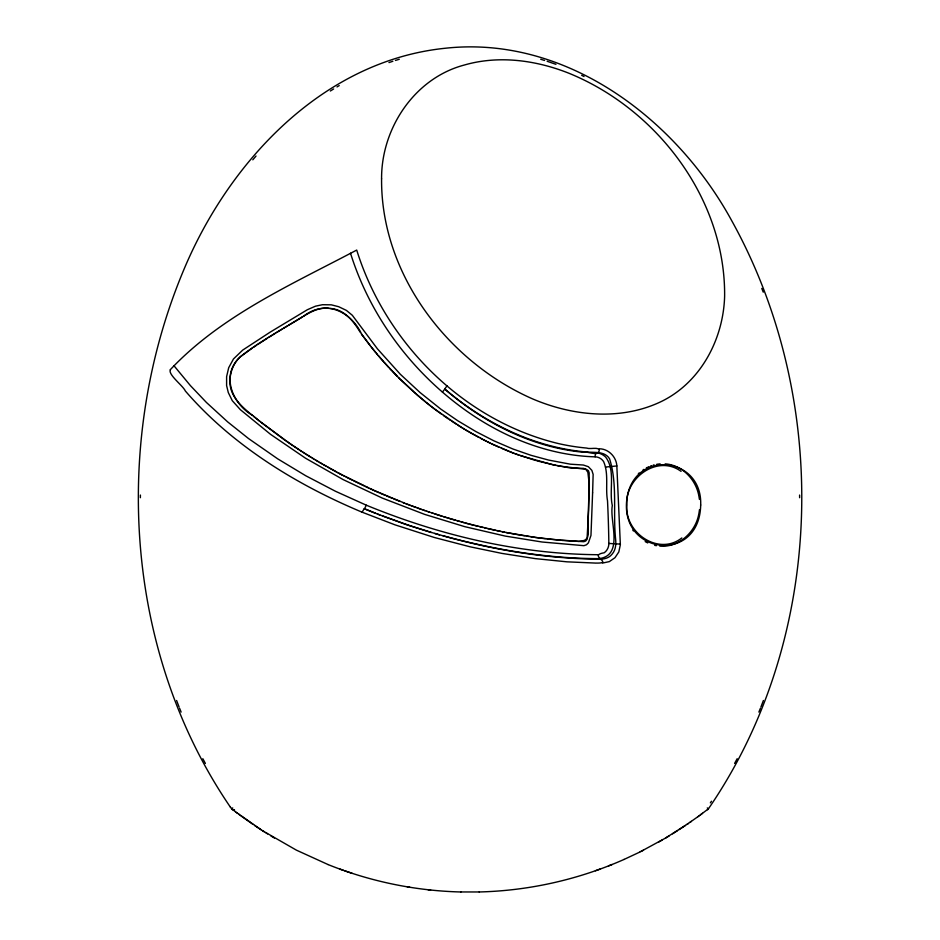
<?xml version="1.0" encoding="UTF-8"?>
<svg xmlns="http://www.w3.org/2000/svg" width="940" height="940" viewBox="0 0 940 940"><rect width="100%" height="100%" fill="white"/><g stroke="black" fill="none" stroke-linecap="round" stroke-linejoin="round"><path stroke-width="1.41" d="M350.503 253.213C370.748 317.967 414 374.884 469.788 413.248C506.86 438.674 550.629 455.759 595.901 456.863C598.98 457.157 601.847 458.943 603.562 461.505C608.979 473.56 605.231 488.072 607.522 500.867C608.204 515.226 608.673 529.608 608.85 543.978C608.744 547.409 607.017 550.793 604.197 552.779C587.124 555.516 614.49 563.46 596.066 563.072M140.377 497.707L140.401 495.051M170.399 369.585C221.382 315.429 291.752 284.456 356.707 250.064C385.541 342.665 463.326 420.65 558.372 443.562C567.643 445.678 577.054 447.193 586.537 448.051C590.026 449.508 597.828 446.829 599.321 449.849C598.991 457.298 586.772 450.695 582.624 452.163C531.911 447.193 484.629 423.118 446.241 390.312C443.222 387.715 447.252 391.169 448.451 392.145C453.35 396.198 458.391 400.099 463.538 403.824C483.618 418.37 505.567 430.426 528.868 438.992C547.644 445.865 567.302 450.436 587.241 452.046C594.856 452.704 604.773 451.118 609.555 458.755C617.698 484.088 612.845 512.782 615.618 539.184C616.158 544.307 615.712 550.076 612.128 554.106C608.145 559.335 601.177 559.547 595.22 559.136M595.161 456.816C594.35 449.731 603.304 454.42 605.736 457.169C615.794 470.658 608.861 490.069 612.316 505.555C609.32 521.453 624.184 555.199 599.238 558.619C546.387 558.595 493.817 549.63 442.928 535.741M699.501 509.633L698.925 513.452M698.726 514.415C695.365 532.322 678.562 547.785 659.786 546.116M760.93 706.951L763.398 700.5M595.161 563.06L566.938 561.826L535.307 558.619L502.031 553.425L470.164 546.822L434.339 537.492L395.012 524.849L362.135 512.194L364.086 508.822M173.924 365.672L190.456 385.67L206.459 402.496L227.692 421.919L248.466 438.51L277.723 458.861L305.782 475.769L335.427 491.244L366.341 505.203L364.532 508.611M758.874 712.073L760.437 708.243M444.843 388.819L447.017 385.87M734.598 763.421L737.183 758.686M444.667 389.266L442.399 392.086M710.37 802.854L711.486 801.221M708.466 808.764C825.637 638.225 831.43 400.287 731.602 220.477C676.001 118.71 565.856 35.038 445.302 48.246C323.278 60.724 229.548 160.893 184.111 269.051C111.508 441.036 124.115 651.655 230.394 807.155M708.255 809.046L707.632 809.399M252.801 159.812L256.009 156.052M170.34 369.643C167.708 374.543 183.171 385.811 185.333 390.981C199.151 406.985 214.449 421.684 230.77 435.114C270.18 467.497 315.182 492.548 362.135 512.194M239.042 358.022C220.783 376.212 232.873 404.188 252.543 415.363M240.053 356.988L252.249 348.141M638.366 473.678L639.106 472.985M707.256 809.693L707.985 809.364L707.327 809.81M706.398 810.351L699.149 815.791M702.509 813.3L700.394 814.874M697.927 816.684L699.243 815.72M698.032 816.613L686.952 824.427M231.557 808.752L232.721 807.918M689.937 822.383L691.37 821.372M688.374 823.452L665.52 838.081L639.87 852.016M685.413 825.473L679.138 829.632M253.307 347.424L256.538 345.274M643.03 469.93L643.841 469.389M257.654 344.522L267.454 338.188M681.817 537.962C658.517 556.292 624.442 532.686 626.851 504.991C624.841 477.908 657.601 454.173 681.065 471.351M677.529 830.666L672.535 833.815M268.664 337.425L275.35 333.23M330.328 91.027L333.641 88.959M276.442 332.56L282.164 329.035M283.375 328.295L287.17 326.004M336.99 86.927L339.223 85.587M288.498 325.205L301.423 317.497M665.555 838.045L669.068 835.942M302.574 316.815C281.695 329.881 259.558 341.455 240.229 356.824C234.072 362.57 230.512 370.83 230.006 379.184C228.467 397.291 244.353 408.806 256.784 418.887M301.505 317.473C309.824 312.303 318.954 307.016 329.164 308.296M303.714 316.146C325.757 299.002 351.102 311.516 361.877 334.593M658.435 842.181L661.995 840.137M646.344 467.909L647.202 467.474M640.916 851.487L643.465 850.207M639.647 852.134L624.054 859.442M648.059 467.051L648.917 466.663M624.125 859.407C578.57 879.605 529.044 890.744 479.224 891.966M608.521 865.893L612.058 864.506M595.396 870.769L600.19 869.042M650.644 465.958L651.514 465.653M388.972 62.569L392.873 61.265M395.458 60.454L399.312 59.255M653.253 465.1L654.123 464.865M656.731 464.289L660.15 463.866M602.458 563.084L609.332 561.615L614.983 557.69L618.814 551.945L620.353 544.73L616.84 465.958L605.477 467.051M620.353 544.107L608.861 543.438M479.118 891.966L460.694 891.954M598.275 554.718C518.668 554.189 439.767 535.365 366.341 505.203M594.315 559.124C540.265 558.125 486.532 548.607 434.727 533.415M460.917 891.978C415.48 890.861 370.278 881.532 328.107 864.589M599.368 448.78C608.533 448.827 616.393 456.934 616.84 465.958M562.12 540.429L583.811 541.698L585.749 540.994L587.03 539.325L588.64 510.22L589.192 472.938L588.405 470.67L586.431 469.389L560.017 466.158M561.251 540.336L535.506 537.445L506.214 532.534M665.156 463.866C681.688 464.924 695.259 478.801 698.596 494.616M549.759 539.231L578.688 541.405L584.386 540.429L587.253 538.279L588.276 534.543L587.888 523.839L589.298 484.511L587.853 472.268L585.761 469.283L583.634 468.379L570.298 467.979L552.908 464.76L520.49 455.7M428.017 889.71L430.637 890.004M546.915 538.902L548.408 539.078M545.435 538.726L541.276 538.221M539.983 538.056L530.771 536.764M330.328 308.426C344.416 309.448 353.511 321.163 360.243 332.302M529.267 536.54L526.13 536.047M407.208 886.831L409.793 887.243M524.508 535.788L515.003 534.178M514.098 534.014L504.322 532.158M557.091 465.57L559.888 466.087M656.379 545.694L654.651 545.341M504.804 532.252L487.59 528.574M502.019 531.699L503.405 531.97M556.116 465.418L536.74 460.823M499.305 531.135L500.656 531.417M496.696 530.583L497.988 530.865M495.65 530.371L469.072 524.015M484.617 527.88L486.145 528.245M483.031 527.505L479.753 526.717M478.108 526.306L474.876 525.507M473.971 525.284L466.781 523.404M467.744 523.662L465.124 522.957M466.205 523.251L443.61 516.718M463.808 522.605L461.129 521.865M459.742 521.477L456.899 520.666M535.553 460.483L513.98 453.339L492.642 444.303M439.521 534.919L410.298 525.848L382.286 515.884M455.454 520.255L448.075 518.081M431.248 532.522L405.305 524.262L377.445 514.027M446.582 517.635L426.701 511.207M540.7 59.255L544.554 60.454M442.129 516.248L434.832 513.922M432.012 512.993L433.411 513.452M344.78 870.84L352.077 873.284M427.982 511.642L429.298 512.089M426.995 511.313L422.953 509.915M425.139 510.679L421.437 509.386M547.127 61.265L555.939 64.32M421.696 509.48L410.345 505.368M518.927 455.148L515.942 454.079M420.415 509.022L417.748 508.07M339.963 869.101L343.57 870.405M416.338 507.565L411.873 505.932M410.698 505.497L405.774 503.64M514.533 453.562L509.21 451.494M407.29 504.216L408.806 504.792M406.021 503.734L374.308 490.586L342.301 475.029M402.849 502.512L404.294 503.076M375.683 513.334L364.297 508.728L379.866 515.003M400.041 501.42L393.637 498.858M328.048 864.553L296.382 850.136L262.577 830.725M507.917 450.977L501.373 448.227M392.462 498.376L390.171 497.424M389.019 496.954L386.704 495.979M385.506 495.474L380.371 493.265M378.996 492.666L370.043 488.647M498.94 447.17L491.432 443.727M368.492 487.942L365.448 486.521M363.98 485.827L353.698 480.857M491.655 443.821L487.355 441.741M490.21 443.139L483.089 439.579M646.873 542.509L647.731 542.932M352.465 480.234L346.061 476.991M486.332 441.224L471.962 433.587M581.672 75.317L584.046 76.528M343.535 475.675L344.792 476.333M480.516 438.24L482.02 439.015M342.795 475.288L339.928 473.784M342.019 474.876L337.601 472.55M479.024 437.441L466.498 430.438M339.681 473.643L330.058 468.414M336.438 471.915L319.529 462.386M645.192 541.605L646.027 542.074M327.508 466.969L328.871 467.744M326.145 466.205L323.43 464.654M471.175 433.14L469.436 432.142M467.709 431.143L468.566 431.648M322.103 463.89L315.828 460.201M465.3 429.721L467.039 430.755M318.284 461.657L314.501 459.402M465.876 430.062L457.862 425.162M270.955 835.966L274.421 838.045M464.724 429.38L462.433 428.005M314.63 459.484L306.217 454.314M312.256 458.05L313.443 458.767M311.07 457.322L302.304 451.835M461.704 427.559L435.338 409.605M265.903 832.84L267.571 833.886M304.654 453.327L305.43 453.82M303.902 452.857L285.866 440.872M456.687 424.422L451.882 421.296M254.552 825.461L264.222 831.783M300.201 450.483L301.446 451.282M298.967 449.684L293.068 445.783M260.968 829.691L235.541 811.831M449.426 419.651L450.648 420.486M291.988 445.066L261.014 422.319M448.192 418.829L443.386 415.492M253.048 824.427L240.816 815.755M284.785 440.108L258.653 420.415M707.28 807.93L708.443 808.752M440.696 413.565L441.447 414.117M439.944 413.012L431.989 407.044M238.513 814.064L239.63 814.898M236.457 812.524L237.456 813.264M235.588 811.866L233.942 810.609M434.914 409.288L431.061 406.303M232.016 809.14L230.394 807.143M233.578 810.339L231.757 809.07M431.155 406.386L427.312 403.342M430.32 405.739L426.137 402.39M259.957 421.473L257.372 419.381M426.784 402.919L417.818 395.446M425.432 401.827L418.782 396.269M257.842 419.769L253.577 416.244M418.664 396.175L415.903 393.778M417.583 395.247L398.396 377.528M415.421 393.366L414.117 392.215M413.295 391.487L400.863 379.948M399.935 379.043L384.002 362.253M231.992 809.328L234.577 810.08L231.875 809.199M397.173 376.305L392.767 371.782M391.98 370.947L389.618 368.445M388.843 367.611L376.341 353.299M383.05 361.171L378.362 355.72M377.445 354.627L371.864 347.777M375.601 352.394L371.077 346.789M371.136 346.848L361.994 334.769M370.196 345.673L361.312 333.806M632.82 530.137L633.419 530.971M202.817 758.674L205.39 763.421M179.564 708.231L181.126 712.062M761.788 288.416L763.257 292.187M176.603 700.488L179.07 706.939M698.808 495.568L699.431 499.399M799.599 495.051L799.623 497.718M381.581 178.847C380.794 273.81 447.276 361.36 532.522 398.865C573.036 416.162 621.234 421.014 661.807 401.274C700.958 381.922 723.4 338.94 724.623 296.241C725.551 199.304 657.448 109.346 568.994 73.273C536.059 60.172 498.788 55.061 464.301 65.036C414.611 78.114 381.252 128.334 381.581 178.847M592.611 492.819L590.966 535.424L588.405 542.862L586.478 544.777L583.904 545.682L542.016 542.004L505.18 536.07L464.736 526.659L424.598 514.368L382.251 498.071L343.123 479.588L305.606 458.262L270.544 434.339L240.417 409.734L232.286 400.698L228.303 392.579L226.599 385.565L226.611 376.635L228.69 367.728L233.461 358.986L242.708 350.091L270.262 332.09L307.392 309.707L315.488 306.181L322.467 304.713L331.303 304.83L338.682 306.71L346.39 310.4L352.3 315.264L377.445 348.846L400.334 374.285L420.039 392.521L440.684 409.018L457.757 420.744L475.981 431.625L493.923 440.837L512.876 448.991L531.088 455.336L548.607 460.071L570.357 464.184L583.341 465.03L588.346 466.698L591.859 470.364L593.14 474.383L592.611 492.819M700.688 505.015C699.489 564.776 618.179 554.706 627.074 497.542C634.888 449.12 702.544 456.488 700.688 505.015"/></g></svg>
